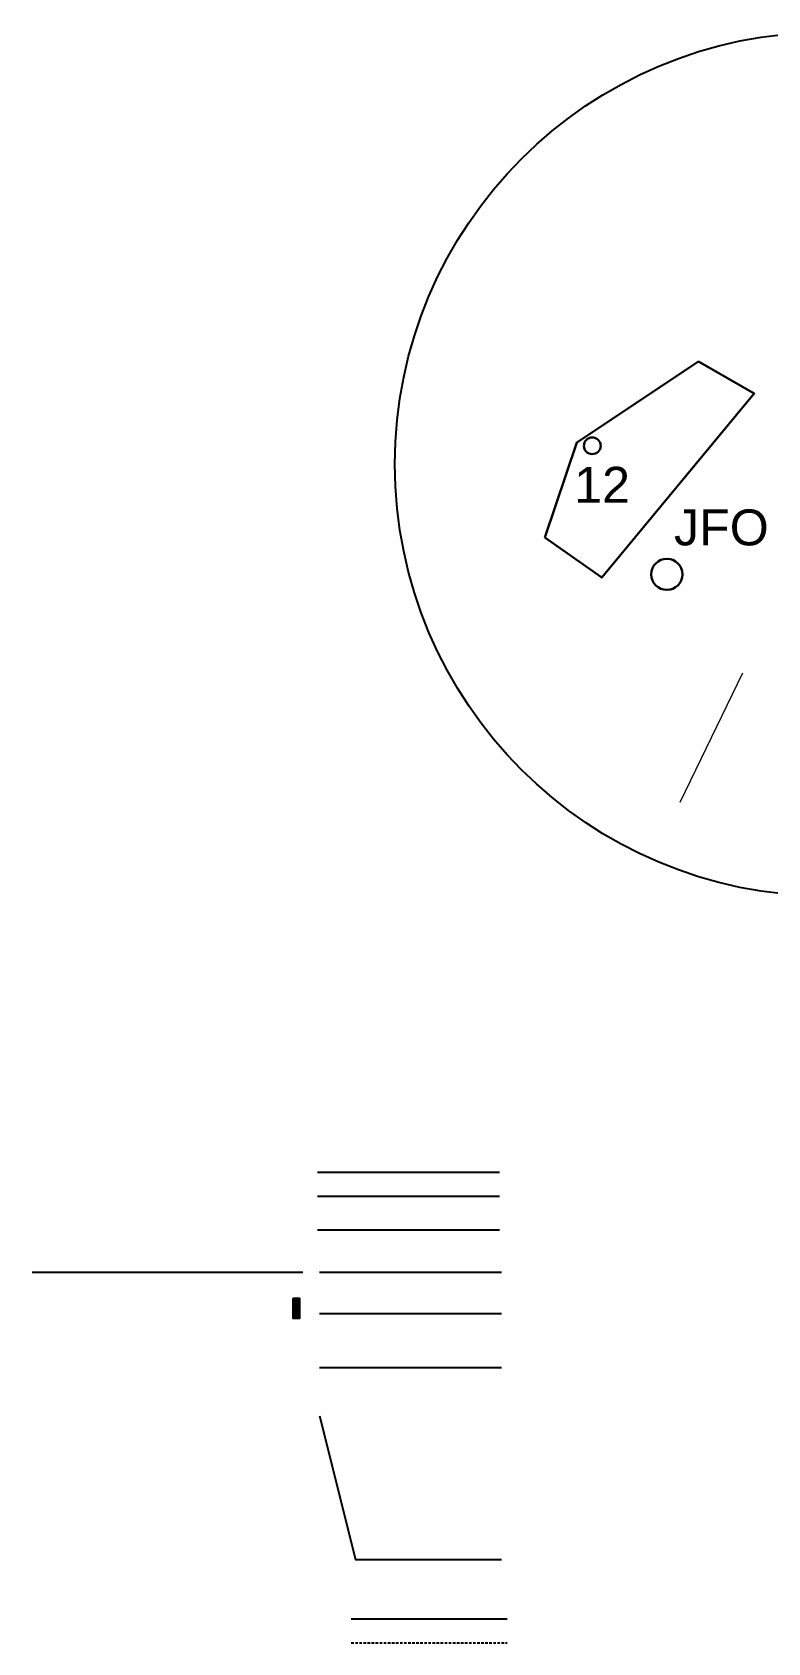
# Model space of a CAD drawing. Header units: millimetres. Extents: x -360 to 139, y -197 to 251.
# Drawn here: x -359.9 to -155.1, y -196.9 to 251.4 of the extents above; entities that cross this region are included whole.
import ezdxf
from ezdxf.lldxf.tags import DXFTag

# ---------------------------------------------------------------- set-up
doc = ezdxf.new("R2010")
doc.units = ezdxf.units.MM
doc.linetypes.add('CE', pattern=[1.13, 0.71, -0.42])
for name, color, linetype in [('_APEADO', 3, 'Continuous'), ('_ESQUEMATICO', 1, 'ICAD_ISO12W100'), ('_EXISTENTE', 7, 'Continuous'), ('_MODIFICADO', 150, 'Continuous'), ('CABO_ENTERRADO', 30, 'Continuous'), ('CARTOGRAFIA', 254, 'Continuous')]:
    doc.layers.add(name, color=color, linetype=linetype)
doc.layers.add('cel', color=96, linetype='Continuous', lineweight=30)
doc.layers.add('JSO', color=2, linetype='Continuous', lineweight=0)
doc.styles.get("Standard").update_dxf_attribs({"font": 'arial.ttf'})
tags = doc.linetypes.add('FENCELINE1', pattern='A,0.25,-0.1,[133,ltypeshp.shx,S=0.1,R=0,X=-0.1,Y=0],-0.1,1', length=1.45).pattern_tags.tags
tags[16:17] = [DXFTag(74, 4), DXFTag(75, 0), DXFTag(340, '0'), DXFTag(46, 1.0), DXFTag(50, 0.0), DXFTag(44, 0.0), DXFTag(45, 0.0)]
tags[14:15] = [DXFTag(74, 4), DXFTag(75, 0), DXFTag(340, '0'), DXFTag(46, 1.0), DXFTag(50, 0.0), DXFTag(44, 0.0), DXFTag(45, 0.0)]
tags[4:5] = [DXFTag(74, 4), DXFTag(75, 0), DXFTag(340, '0'), DXFTag(46, 1.0), DXFTag(50, 0.0), DXFTag(44, 0.0), DXFTag(45, 0.0)]
tags = doc.linetypes.add('ICAD_ISO12W100', pattern=[22, 12, -3, 0.5, -3, 0.5, -3]).pattern_tags.tags
tags[14:15] = [DXFTag(74, 4), DXFTag(75, 0), DXFTag(340, '0'), DXFTag(46, 1.0), DXFTag(50, 0.0), DXFTag(44, 0.0), DXFTag(45, 0.0)]
tags[12:13] = [DXFTag(74, 4), DXFTag(75, 0), DXFTag(340, '0'), DXFTag(46, 1.0), DXFTag(50, 0.0), DXFTag(44, 0.0), DXFTag(45, 0.0)]
tags[10:11] = [DXFTag(74, 4), DXFTag(75, 0), DXFTag(340, '0'), DXFTag(46, 1.0), DXFTag(50, 0.0), DXFTag(44, 0.0), DXFTag(45, 0.0)]
tags[8:9] = [DXFTag(74, 4), DXFTag(75, 0), DXFTag(340, '0'), DXFTag(46, 1.0), DXFTag(50, 0.0), DXFTag(44, 0.0), DXFTag(45, 0.0)]
tags[6:7] = [DXFTag(74, 4), DXFTag(75, 0), DXFTag(340, '0'), DXFTag(46, 1.0), DXFTag(50, 0.0), DXFTag(44, 0.0), DXFTag(45, 0.0)]
tags[4:5] = [DXFTag(74, 4), DXFTag(75, 0), DXFTag(340, '0'), DXFTag(46, 1.0), DXFTag(50, 0.0), DXFTag(44, 0.0), DXFTag(45, 0.0)]

# ---------------------------------------------------------------- blocks, each defined once
blk = doc.blocks.new('MUDANCA_INFRA')
blk.add_hatch(color=256).paths.add_polyline_path([(-0.65, 1.82), (-0.65, -1.82), (0.65, -1.82), (0.65, 1.82)])
blk.add_lwpolyline([(-0.65, 1.82), (-0.65, -1.82), (0.65, -1.82), (0.65, 1.82), (-0.65, 1.82)])

msp = doc.modelspace()

# ---------------------------------------------------------------- linework, layer by layer
at = {"color": 7}
msp.add_circle((-138.65, 131.13), 120.25, dxfattribs=at)
at = {"layer": '_APEADO', "linetype": 'ICAD_ISO12W100', "ltscale": 0.5}
msp.add_line((-280.45, -81.94), (-229.79, -81.94), dxfattribs=at)
at = {"layer": '_ESQUEMATICO', "ltscale": 0.5}
for p, q in [((-359.87, -93.77), (-284.55, -93.77)), ((-279.88, -93.77), (-229.22, -93.77))]:
    msp.add_line(p, q, dxfattribs=at)
at = {"layer": '_ESQUEMATICO', "linetype": 'FENCELINE1', "ltscale": 5}
msp.add_line((-279.88, -105.26), (-229.22, -105.26), dxfattribs=at)
at = {"layer": '_ESQUEMATICO', "linetype": 'Continuous', "ltscale": 5}
msp.add_line((-279.88, -120.28), (-229.22, -120.28), dxfattribs=at)
at = {"layer": '_ESQUEMATICO', "linetype": 'ICAD_ISO12W100', "ltscale": 0.5}
msp.add_lwpolyline([(-279.88, -133.77), (-269.88, -173.76), (-229.22, -173.77)], dxfattribs=at)
at = {"layer": '_EXISTENTE', "linetype": 'ICAD_ISO12W100', "ltscale": 0.5}
msp.add_line((-280.45, -65.89), (-229.79, -65.89), dxfattribs=at)
at = {"layer": '_MODIFICADO', "linetype": 'ICAD_ISO12W100', "ltscale": 0.5}
msp.add_line((-280.45, -72.62), (-229.79, -72.62), dxfattribs=at)
at = {"layer": 'CABO_ENTERRADO', "linetype": 'CE'}
msp.add_lwpolyline([(-271.05, -196.94), (-227.7, -196.94)], dxfattribs=at)
at = {"layer": 'CARTOGRAFIA', "linetype": 'Continuous'}
msp.add_lwpolyline([(-271.05, -190.28), (-227.7, -190.28)], dxfattribs=at)
at = {"layer": 'cel'}
msp.add_lwpolyline([(-217.17, 110.72), (-201.33, 99.56), (-158.88, 150.83), (-174.37, 159.72), (-208.3, 137.19), (-217.17, 110.72)], dxfattribs=at)
msp.add_circle((-203.97, 136.27), 2.34, dxfattribs=at)
at = {"layer": 'cel', "color": 7}
msp.add_circle((-183.2, 100.47), 4.34, dxfattribs=at)
at = {"layer": 'JSO', "color": 2, "linetype": 'Continuous', "flags": 128}
msp.add_lwpolyline([(-179.52, 37.08), (-162.09, 73.03)], dxfattribs=at)

# ---------------------------------------------------------------- block references
at = {"layer": '_ESQUEMATICO', "xscale": 1.5, "yscale": 1.5, "zscale": 1.5}
msp.add_blockref('MUDANCA_INFRA', (-286.39, -103.82), dxfattribs=at)

# ---------------------------------------------------------------- texts
at = {"layer": 'cel', "linetype": 'Continuous', "lineweight": -2, "insert": (-209.01, 130.4), "char_height": 10, "width": 16.732, "attachment_point": 1}
msp.add_mtext('12', dxfattribs=at)
at = {"layer": 'cel', "color": 7, "lineweight": -2, "insert": (-181.23, 118.54), "char_height": 10, "width": 6.1286, "attachment_point": 1}
msp.add_mtext('{\\fArial|b0|i0|c0|p34;JFO}', dxfattribs=at)

doc.saveas('drawing.dxf')
